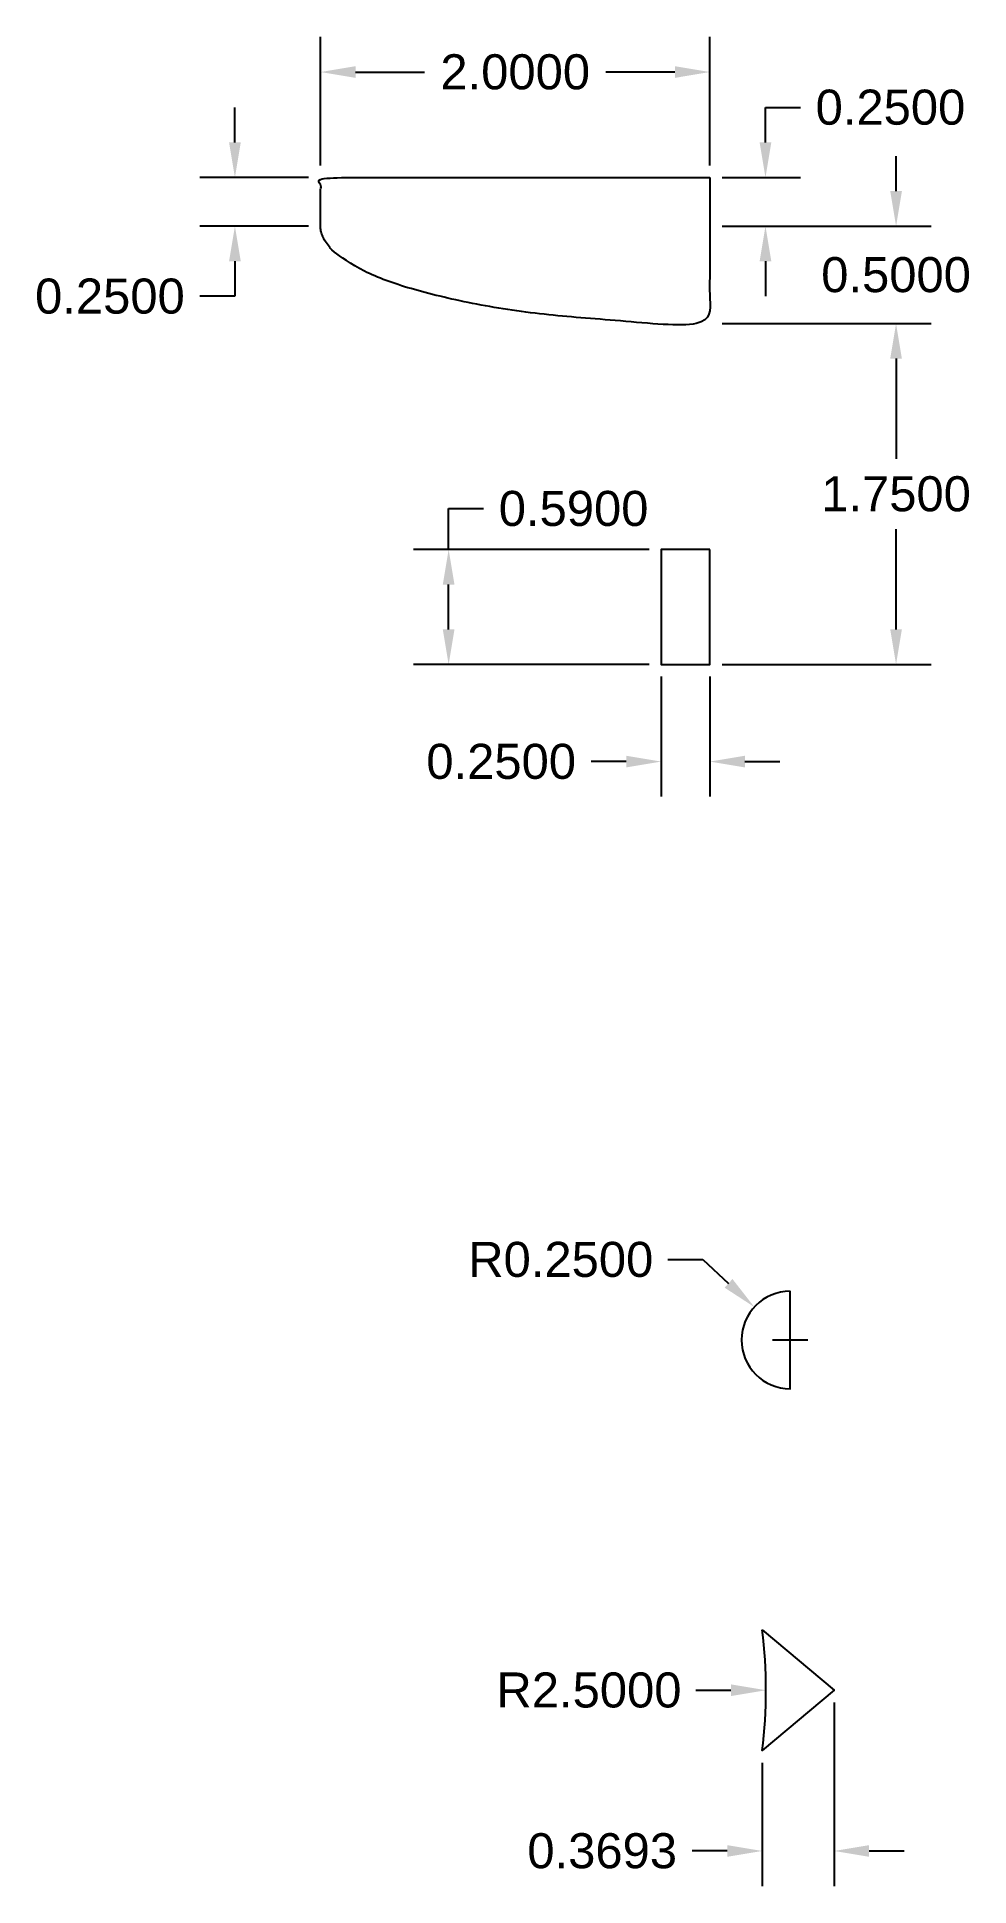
# Model space of a CAD drawing. Header units: inches. Extents: x 29.59 to 34.38, y 8.76 to 18.26.
import ezdxf

# ---------------------------------------------------------------- set-up
doc = ezdxf.new("R2010")
doc.units = ezdxf.units.IN
doc.header["$MEASUREMENT"] = 0
doc.layers.add('Anotation', color=6, linetype='Continuous', lineweight=9)
doc.styles.get("Standard").update_dxf_attribs({"font": 'Arial Regular.ttf'})
doc.dimstyles.get("Standard").update_dxf_attribs({"dimtxt": 0.18, "dimasz": 0.18, "dimexe": 0.18, "dimexo": 0.0625, "dimgap": 0.09, "dimtad": 0, "dimtih": 1, "dimtoh": 1, "dimdec": 4, "dimzin": 0, "dimdsep": 46, "dimtxsty": 'Standard', "dimcen": 0.09, "dimadec": 0, "dimazin": 0, "dimtfac": 1, "dimtdec": 4, "dimtofl": 0, "dimtmove": 0, "dimatfit": 3, "dimfxl": 1, "dimtolj": 1, "dimtzin": 0, "dimarcsym": 0})

# ---------------------------------------------------------------- blocks, each defined once
blk = doc.blocks.new('*D5')
at = {"layer": 'Anotation', "color": 0, "lineweight": -2, "transparency": 16777216}
for p, q in [((31.0474, 17.5985), (31.0474, 18.2575)), ((33.0474, 17.5985), (33.0474, 18.2575)), ((31.2274, 18.0775), (31.5816, 18.0775)), ((32.8674, 18.0775), (32.5131, 18.0775))]:
    blk.add_line(p, q, dxfattribs=at)
at = {"layer": 'Anotation', "color": 0, "transparency": 16777216}
for points in [[(31.2274, 18.1075), (31.2274, 18.0475), (31.0474, 18.0775)], [(32.8674, 18.1075), (32.8674, 18.0475), (33.0474, 18.0775)]]:
    blk.add_solid(points, dxfattribs=at)
at = {"layer": 'Defpoints', "color": 0, "transparency": 16777216}
for p in [(33.0474, 18.0775), (31.0474, 17.536), (33.0474, 17.536)]:
    blk.add_point(p, dxfattribs=at)
at = {"layer": 'Anotation', "color": 0, "transparency": 16777216, "insert": (32.0474, 18.0775), "char_height": 0.18, "attachment_point": 5}
blk.add_mtext('\\A1;2.0000', dxfattribs=at)
blk = doc.blocks.new('*D6')
at = {"layer": 'Anotation', "color": 0, "lineweight": -2, "transparency": 16777216}
for p, q in [((32.7974, 14.9735), (32.7974, 14.3571)), ((33.0474, 14.9735), (33.0474, 14.3571)), ((32.6174, 14.5371), (32.4374, 14.5371)), ((33.2274, 14.5371), (33.4074, 14.5371))]:
    blk.add_line(p, q, dxfattribs=at)
at = {"layer": 'Anotation', "color": 0, "transparency": 16777216}
for points in [[(32.6174, 14.5671), (32.6174, 14.5071), (32.7974, 14.5371)], [(33.2274, 14.5671), (33.2274, 14.5071), (33.0474, 14.5371)]]:
    blk.add_solid(points, dxfattribs=at)
at = {"layer": 'Defpoints', "color": 0, "transparency": 16777216}
for p in [(32.7974, 15.036), (33.0474, 15.036), (32.7974, 14.5371)]:
    blk.add_point(p, dxfattribs=at)
at = {"layer": 'Anotation', "color": 0, "transparency": 16777216, "insert": (31.9753, 14.5371), "char_height": 0.18, "attachment_point": 5}
blk.add_mtext('\\A1;0.2500', dxfattribs=at)
blk = doc.blocks.new('*D7')
at = {"layer": 'Anotation', "color": 0, "lineweight": -2, "transparency": 16777216}
for p, q in [((30.6074, 17.716), (30.6074, 17.896)), ((30.9849, 17.536), (30.4274, 17.536)), ((30.9849, 17.286), (30.4274, 17.286)), ((30.6074, 17.106), (30.6074, 16.926)), ((30.6074, 16.926), (30.4274, 16.926))]:
    blk.add_line(p, q, dxfattribs=at)
at = {"layer": 'Anotation', "color": 0, "transparency": 16777216}
for points in [[(30.5774, 17.716), (30.6374, 17.716), (30.6074, 17.536)], [(30.5774, 17.106), (30.6374, 17.106), (30.6074, 17.286)]]:
    blk.add_solid(points, dxfattribs=at)
at = {"layer": 'Defpoints', "color": 0, "transparency": 16777216}
for p in [(31.0474, 17.536), (30.6074, 17.286), (31.0474, 17.286)]:
    blk.add_point(p, dxfattribs=at)
at = {"layer": 'Anotation', "color": 0, "transparency": 16777216, "insert": (29.9653, 16.926), "char_height": 0.18, "attachment_point": 5}
blk.add_mtext('\\A1;0.2500', dxfattribs=at)
blk = doc.blocks.new('*D8')
at = {"layer": 'Anotation', "color": 0, "lineweight": -2, "transparency": 16777216}
for p, q in [((34.0039, 17.466), (34.0039, 17.646)), ((33.1099, 17.286), (34.1839, 17.286)), ((33.1099, 16.786), (34.1839, 16.786)), ((34.0039, 16.606), (34.0039, 16.426))]:
    blk.add_line(p, q, dxfattribs=at)
at = {"layer": 'Anotation', "color": 0, "transparency": 16777216}
for points in [[(33.9739, 17.466), (34.0339, 17.466), (34.0039, 17.286)], [(33.9739, 16.606), (34.0339, 16.606), (34.0039, 16.786)]]:
    blk.add_solid(points, dxfattribs=at)
at = {"layer": 'Defpoints', "color": 0, "transparency": 16777216}
for p in [(33.0474, 17.286), (34.0039, 17.286), (33.0474, 16.786)]:
    blk.add_point(p, dxfattribs=at)
at = {"layer": 'Anotation', "color": 0, "transparency": 16777216, "insert": (34.0039, 17.036), "char_height": 0.18, "attachment_point": 5}
blk.add_mtext('\\A1;0.5000', dxfattribs=at)
blk = doc.blocks.new('*D9')
at = {"layer": 'Anotation', "color": 0, "lineweight": -2, "transparency": 16777216}
for p, q in [((33.3331, 17.716), (33.3331, 17.896)), ((33.3331, 17.896), (33.5131, 17.896)), ((33.1099, 17.536), (33.5131, 17.536)), ((33.1099, 17.286), (33.5131, 17.286)), ((33.3331, 17.106), (33.3331, 16.926))]:
    blk.add_line(p, q, dxfattribs=at)
at = {"layer": 'Anotation', "color": 0, "transparency": 16777216}
for points in [[(33.3031, 17.716), (33.3631, 17.716), (33.3331, 17.536)], [(33.3031, 17.106), (33.3631, 17.106), (33.3331, 17.286)]]:
    blk.add_solid(points, dxfattribs=at)
at = {"layer": 'Defpoints', "color": 0, "transparency": 16777216}
for p in [(33.0474, 17.536), (33.0474, 17.286), (33.3331, 17.286)]:
    blk.add_point(p, dxfattribs=at)
at = {"layer": 'Anotation', "color": 0, "transparency": 16777216, "insert": (33.9751, 17.896), "char_height": 0.18, "attachment_point": 5}
blk.add_mtext('\\A1;0.2500', dxfattribs=at)
blk = doc.blocks.new('*D10')
at = {"layer": 'Anotation', "color": 0, "lineweight": -2, "transparency": 16777216}
for p, q in [((32.8306, 11.98), (33.0106, 11.98)), ((33.0106, 11.98), (33.1432, 11.8582)), ((33.4599, 11.4774), (33.4599, 11.6574)), ((33.3699, 11.5674), (33.5499, 11.5674))]:
    blk.add_line(p, q, dxfattribs=at)
at = {"layer": 'Anotation', "color": 0, "transparency": 16777216}
blk.add_solid([(33.1635, 11.8803), (33.1229, 11.8361), (33.2758, 11.7365)], dxfattribs=at)
at = {"layer": 'Defpoints', "color": 0, "transparency": 16777216}
for p in [(33.2758, 11.7365), (33.4599, 11.5674)]:
    blk.add_point(p, dxfattribs=at)
at = {"layer": 'Anotation', "color": 0, "transparency": 16777216, "insert": (32.2814, 11.98), "char_height": 0.18, "attachment_point": 5}
blk.add_mtext('\\A1;R0.2500', dxfattribs=at)
blk = doc.blocks.new('*D11')
at = {"layer": 'Anotation', "color": 0, "lineweight": -2, "transparency": 16777216}
for p, q in [((33.1099, 16.786), (34.1838, 16.786)), ((34.0038, 16.606), (34.0038, 16.0923)), ((34.0038, 15.216), (34.0038, 15.7298)), ((33.1099, 15.036), (34.1838, 15.036))]:
    blk.add_line(p, q, dxfattribs=at)
at = {"layer": 'Anotation', "color": 0, "transparency": 16777216}
for points in [[(33.9738, 16.606), (34.0338, 16.606), (34.0038, 16.786)], [(33.9738, 15.216), (34.0338, 15.216), (34.0038, 15.036)]]:
    blk.add_solid(points, dxfattribs=at)
at = {"layer": 'Defpoints', "color": 0, "transparency": 16777216}
for p in [(33.0474, 16.786), (33.0474, 15.036), (34.0038, 15.036)]:
    blk.add_point(p, dxfattribs=at)
at = {"layer": 'Anotation', "color": 0, "transparency": 16777216, "insert": (34.0038, 15.911), "char_height": 0.18, "attachment_point": 5}
blk.add_mtext('\\A1;1.7500', dxfattribs=at)
blk = doc.blocks.new('*D12')
at = {"layer": 'Anotation', "color": 0, "lineweight": -2, "transparency": 16777216}
for p, q in [((31.7053, 15.626), (31.7053, 15.8357)), ((31.7053, 15.8357), (31.8853, 15.8357)), ((32.7349, 15.626), (31.5253, 15.626)), ((31.7053, 15.216), (31.7053, 15.446)), ((32.7349, 15.036), (31.5253, 15.036))]:
    blk.add_line(p, q, dxfattribs=at)
at = {"layer": 'Anotation', "color": 0, "transparency": 16777216}
for points in [[(31.6753, 15.446), (31.7353, 15.446), (31.7053, 15.626)], [(31.6753, 15.216), (31.7353, 15.216), (31.7053, 15.036)]]:
    blk.add_solid(points, dxfattribs=at)
at = {"layer": 'Defpoints', "color": 0, "transparency": 16777216}
for p in [(32.7974, 15.626), (31.7053, 15.036), (32.7974, 15.036)]:
    blk.add_point(p, dxfattribs=at)
at = {"layer": 'Anotation', "color": 0, "transparency": 16777216, "insert": (32.3473, 15.8357), "char_height": 0.18, "attachment_point": 5}
blk.add_mtext('\\A1;0.5900', dxfattribs=at)
blk = doc.blocks.new('*D13')
at = {"layer": 'Anotation', "color": 0, "lineweight": -2, "transparency": 16777216}
blk.add_line((32.9755, 9.7691), (33.1555, 9.7691), dxfattribs=at)
at = {"layer": 'Anotation', "color": 0, "transparency": 16777216}
blk.add_solid([(33.1555, 9.7991), (33.1555, 9.7391), (33.3355, 9.7691)], dxfattribs=at)
at = {"layer": 'Defpoints', "color": 0, "transparency": 16777216}
for p in [(30.8355, 9.7691), (33.3355, 9.7691)]:
    blk.add_point(p, dxfattribs=at)
at = {"layer": 'Anotation', "color": 0, "transparency": 16777216, "insert": (32.4263, 9.7691), "char_height": 0.18, "attachment_point": 5}
blk.add_mtext('\\A1;R2.5000', dxfattribs=at)
blk = doc.blocks.new('*D14')
at = {"layer": 'Anotation', "color": 0, "lineweight": -2, "transparency": 16777216}
for p, q in [((33.6855, 9.7066), (33.6855, 8.7637)), ((33.3163, 9.3967), (33.3163, 8.7637)), ((33.1363, 8.9437), (32.9563, 8.9437)), ((33.8655, 8.9437), (34.0455, 8.9437))]:
    blk.add_line(p, q, dxfattribs=at)
at = {"layer": 'Anotation', "color": 0, "transparency": 16777216}
for points in [[(33.1363, 8.9737), (33.1363, 8.9137), (33.3163, 8.9437)], [(33.8655, 8.9737), (33.8655, 8.9137), (33.6855, 8.9437)]]:
    blk.add_solid(points, dxfattribs=at)
at = {"layer": 'Defpoints', "color": 0, "transparency": 16777216}
for p in [(33.6855, 9.7691), (33.3163, 9.4592), (33.3163, 8.9437)]:
    blk.add_point(p, dxfattribs=at)
at = {"layer": 'Anotation', "color": 0, "transparency": 16777216, "insert": (32.4942, 8.9437), "char_height": 0.18, "attachment_point": 5}
blk.add_mtext('\\A1;0.3693', dxfattribs=at)

msp = doc.modelspace()

# ---------------------------------------------------------------- linework, layer by layer
msp.add_line((33.04737, 17.53604), (33.04737, 17.28604))
msp.add_lwpolyline([(33.04737, 15.62604), (32.79737, 15.62604), (32.79737, 15.03604), (33.04737, 15.03604)], close=True)
for points in [[(33.45989, 11.81736, 1), (33.45989, 11.31736)], [(33.31625, 10.07895), (33.68553, 9.76909), (33.31625, 9.45923, 0.0622119)]]:
    msp.add_lwpolyline(points, format="xyb", close=True)
msp.add_rational_spline([(33.04737, 17.53604), (32.04737, 17.53604), (31.04737, 17.53604), (31.04737, 17.41104), (31.04737, 17.28604), (31.04737, 16.78604), (33.04737, 16.78604), (33.04737, 17.16104), (33.04737, 17.53604)], [1, 1, 1, 1, 1, 0.707106781187, 1, 1, 1], degree=2, knots=[0, 0, 0, 1, 1, 2, 2, 3.5707963, 3.5707963, 4.5707963, 4.5707963, 4.5707963])

# ---------------------------------------------------------------- dimensions: what is measured, and where the dimension line sits
at = {"layer": 'Anotation'}
for base, p1, p2, picture, middle in [((33.04737, 18.07754), (31.04737, 17.53604), (33.04737, 17.53604), '*D5', (32.04737, 18.07754)), ((32.79737, 14.53712), (33.04737, 15.03604), (32.79737, 15.03604), '*D6', (31.97533, 14.53712)), ((33.31625, 8.94375), (33.68553, 9.76909), (33.31625, 9.45923), '*D14', (32.49422, 8.94375))]:
    dim = msp.add_linear_dim(base=base, p1=p1, p2=p2, dimstyle='Standard', dxfattribs=at)
    dim.commit()
    dim.dimension.update_dxf_attribs({"geometry": picture, "text_midpoint": middle})
for base, p1, p2, picture, middle in [((33.33309, 17.28604), (33.04737, 17.53604), (33.04737, 17.28604), '*D9', (33.97512, 17.89604)), ((31.70529, 15.03604), (32.79737, 15.62604), (32.79737, 15.03604), '*D12', (32.34732, 15.83575))]:
    dim = msp.add_linear_dim(base=base, p1=p1, p2=p2, angle=90, dimstyle='Standard', dxfattribs=at)
    dim.commit()
    dim.dimension.update_dxf_attribs({"geometry": picture, "text_midpoint": middle, "dimtype": 160})
for base, p1, p2, picture, middle in [((30.60735, 17.28604), (31.04737, 17.53604), (31.04737, 17.28604), '*D7', (29.96532, 16.92604)), ((34.00392, 17.28604), (33.04737, 16.78604), (33.04737, 17.28604), '*D8', (34.00392, 17.03604)), ((34.00384, 15.03604), (33.04737, 16.78604), (33.04737, 15.03604), '*D11', (34.00384, 15.91104))]:
    dim = msp.add_linear_dim(base=base, p1=p1, p2=p2, angle=90, dimstyle='Standard', dxfattribs=at)
    dim.commit()
    dim.dimension.update_dxf_attribs({"geometry": picture, "text_midpoint": middle})
dim = msp.add_radius_dim(center=(33.45989, 11.56736), mpoint=(33.27576, 11.73646), dimstyle='Standard', dxfattribs=at)
dim.commit()
dim.dimension.update_dxf_attribs({"geometry": '*D10', "text_midpoint": (32.28139, 11.97996)})
dim = msp.add_radius_dim(center=(30.83553, 9.76909), mpoint=(33.33553, 9.76909), dimstyle='Standard', dxfattribs=at)
dim.commit()
dim.dimension.update_dxf_attribs({"geometry": '*D13', "text_midpoint": (32.42632, 9.76909), "dimtype": 164})

doc.saveas('drawing.dxf')
